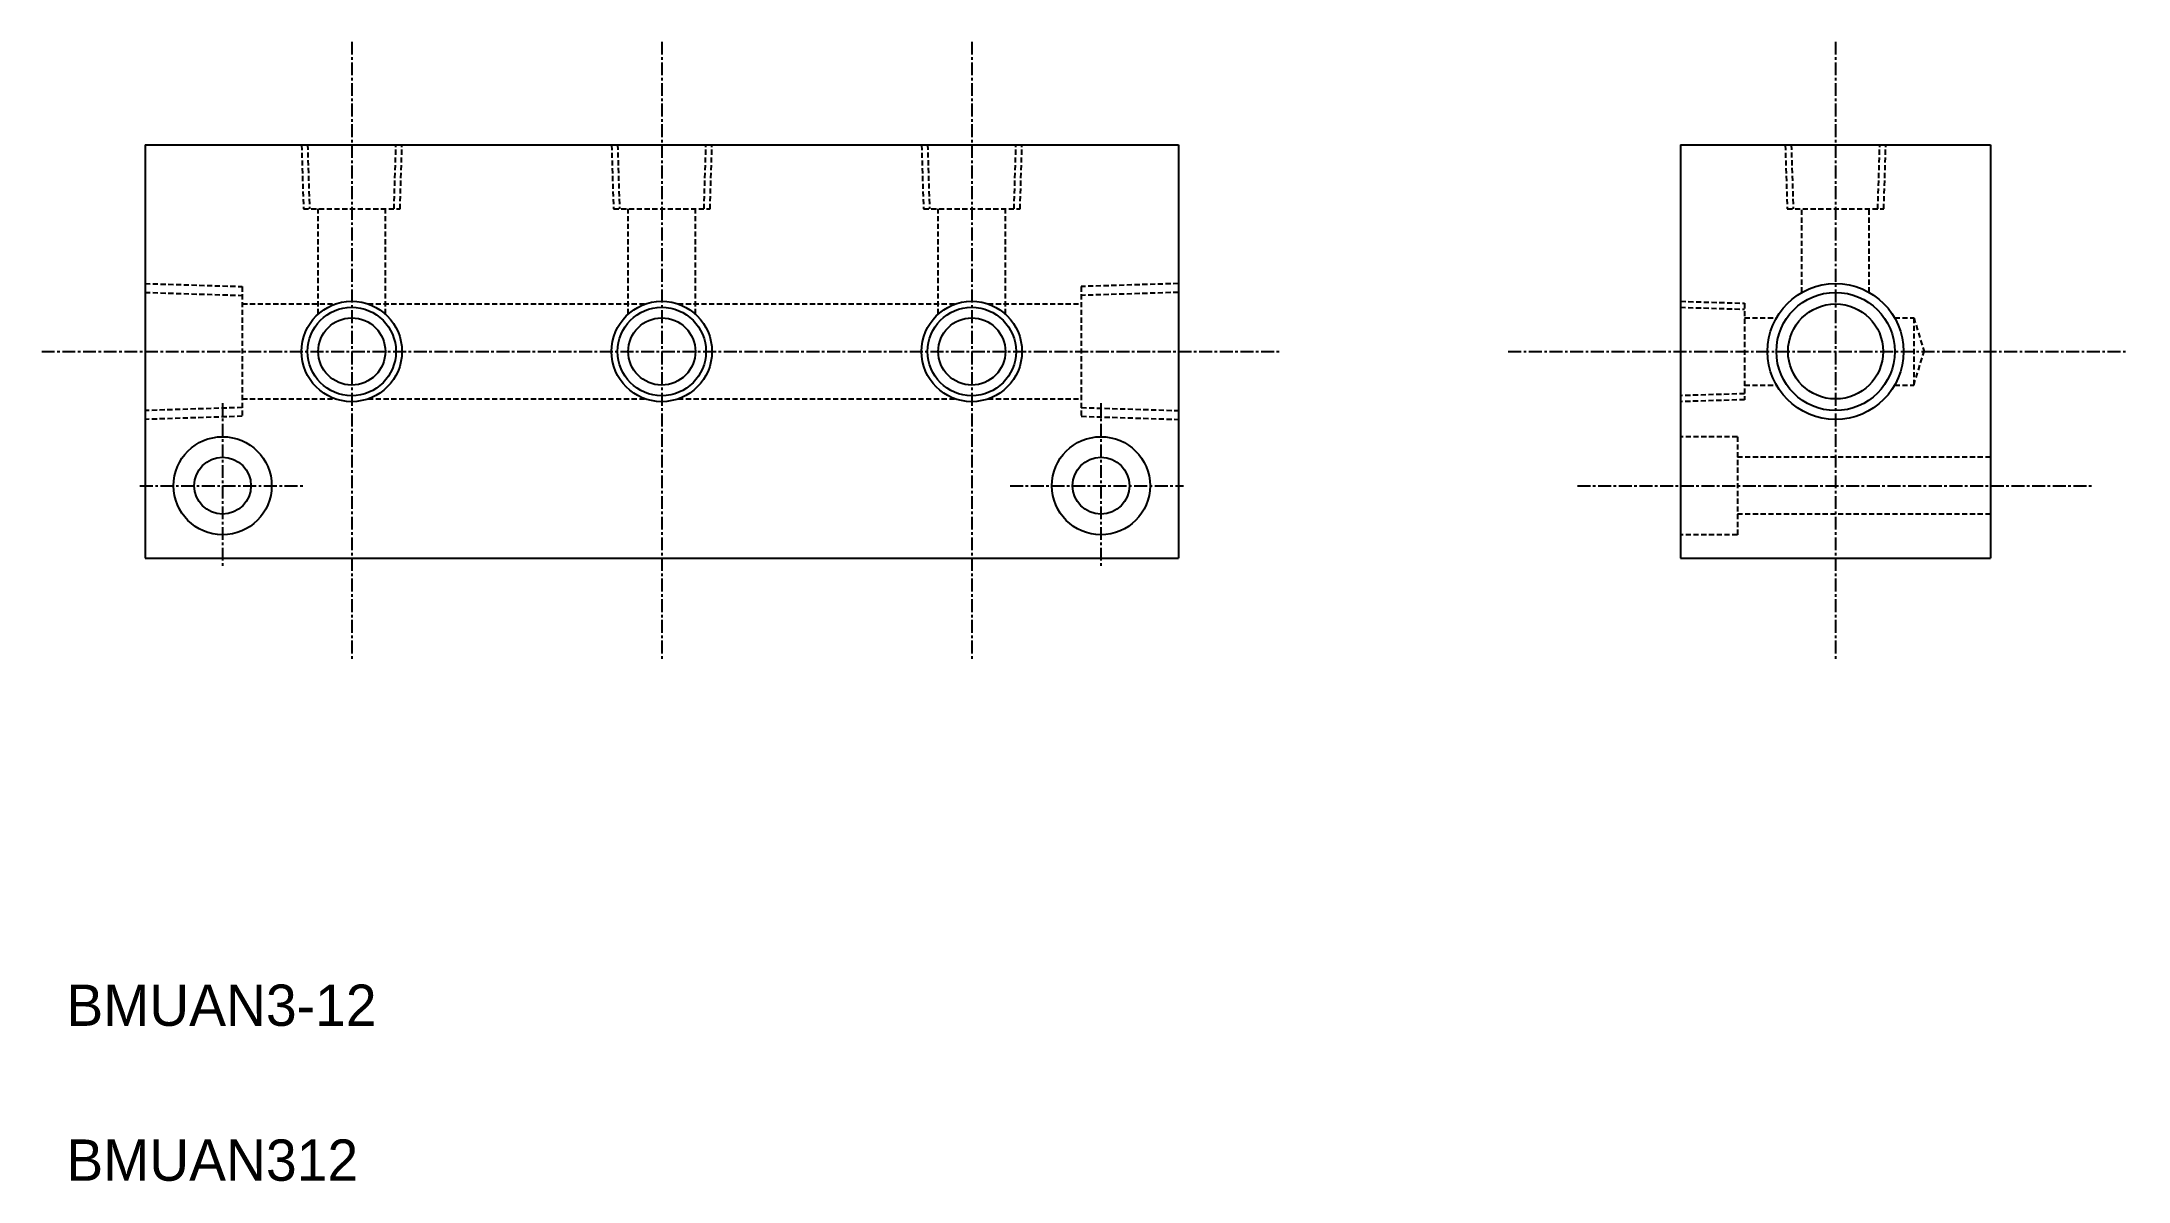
# Model space of a CAD drawing. Extents: x -117 to 85, y 93 to 204.
import ezdxf

# ---------------------------------------------------------------- set-up
doc = ezdxf.new("R2010")
doc.units = 0
doc.linetypes.add('CENTER', pattern=[2, 1.25, -0.25, 0.25, -0.25])
doc.linetypes.add('DASHED', pattern=[0.75, 0.5, -0.25])
doc.layers.get('0').update_dxf_attribs({"linetype": 'CONTINUOUS'})
doc.layers.add('CENTER', color=1, linetype='CENTER')

msp = doc.modelspace()

# ---------------------------------------------------------------- linework, layer by layer
at = {"color": 3, "linetype": 'DASHED'}
for p, q in [((-90.99, 193.85), (-90.8, 187.63)), ((-82.62, 187.63), (-82.43, 193.85)), ((-60.99, 193.85), (-60.8, 187.63)), ((-52.62, 187.63), (-52.43, 193.85)), ((-30.99, 193.85), (-30.8, 187.63)), ((-22.62, 187.63), (-22.43, 193.85)), ((52.59, 193.85), (52.79, 187.63)), ((60.97, 187.63), (61.16, 193.85)), ((-91.57, 193.83), (-91.38, 187.63)), ((-82.04, 187.63), (-81.85, 193.83)), ((-61.57, 193.83), (-61.38, 187.63)), ((-52.04, 187.63), (-51.85, 193.83)), ((-31.57, 193.83), (-31.38, 187.63)), ((-22.04, 187.63), (-21.85, 193.83)), ((52.01, 193.83), (52.21, 187.63)), ((61.55, 187.63), (61.74, 193.83)), ((-91.38, 187.63), (-82.04, 187.63)), ((-89.96, 177.45), (-89.96, 187.63)), ((-83.46, 177.45), (-83.46, 187.63)), ((-61.38, 187.63), (-52.04, 187.63)), ((-59.96, 177.45), (-59.96, 187.63)), ((-53.46, 177.45), (-53.46, 187.63)), ((-31.38, 187.63), (-22.04, 187.63)), ((-29.96, 177.45), (-29.96, 187.63)), ((-23.46, 177.45), (-23.46, 187.63)), ((52.21, 187.63), (61.55, 187.63)), ((53.63, 179.55), (53.63, 187.63)), ((60.13, 179.55), (60.13, 187.63)), ((-106.71, 180.41), (-97.31, 180.12)), ((-97.31, 180.12), (-97.31, 167.55)), ((-6.71, 180.41), (-16.11, 180.12)), ((-16.11, 180.12), (-16.11, 167.55)), ((-106.71, 179.55), (-97.31, 179.26)), ((-97.31, 178.43), (-88.29, 178.43)), ((-85.13, 178.43), (-58.29, 178.43)), ((-55.13, 178.43), (-28.29, 178.43)), ((-25.13, 178.43), (-16.11, 178.43)), ((-6.71, 179.55), (-16.11, 179.26)), ((41.86, 178.11), (48.08, 177.92)), ((41.88, 178.69), (48.08, 178.5)), ((48.08, 178.5), (48.08, 169.16)), ((48.08, 177.08), (51.16, 177.08)), ((62.6, 177.08), (64.45, 177.08)), ((64.45, 177.08), (65.45, 173.83)), ((64.45, 177.08), (64.45, 170.58)), ((64.45, 170.58), (65.45, 173.83)), ((48.08, 169.74), (41.86, 169.55)), ((48.08, 170.58), (51.16, 170.58)), ((62.6, 170.58), (64.45, 170.58)), ((-97.31, 168.4), (-106.71, 168.11)), ((-97.31, 169.23), (-88.29, 169.23)), ((-85.13, 169.23), (-58.29, 169.23)), ((-55.13, 169.23), (-28.29, 169.23)), ((-25.13, 169.23), (-16.11, 169.23)), ((-16.11, 168.4), (-6.71, 168.11)), ((48.08, 169.16), (41.88, 168.97)), ((-97.31, 167.55), (-106.71, 167.25)), ((-16.11, 167.55), (-6.71, 167.25)), ((47.38, 165.58), (41.88, 165.58)), ((47.38, 165.58), (47.38, 156.08)), ((71.88, 163.58), (47.38, 163.58)), ((71.88, 158.09), (47.38, 158.09)), ((47.38, 156.08), (41.88, 156.08))]:
    msp.add_line(p, q, dxfattribs=at)
at = {"color": 7, "linetype": 'CONTINUOUS'}
for p, q in [((-106.71, 193.83), (-6.71, 193.83)), ((-106.71, 193.83), (-106.71, 153.83)), ((-6.71, 193.83), (-6.71, 153.83)), ((41.88, 193.83), (71.88, 193.83)), ((41.88, 193.83), (41.88, 153.83)), ((71.88, 193.83), (71.88, 153.83)), ((-106.71, 153.83), (-6.71, 153.83)), ((41.88, 153.83), (71.88, 153.83))]:
    msp.add_line(p, q, dxfattribs=at)
at = {"color": 3, "linetype": 'CONTINUOUS'}
for centre, radius in [((56.88, 173.83), 6.58), ((-86.71, 173.83), 4.86), ((-56.71, 173.83), 4.86), ((-26.71, 173.83), 4.86)]:
    msp.add_circle(centre, radius, dxfattribs=at)
at = {"color": 7, "linetype": 'CONTINUOUS'}
for centre, radius in [((-86.71, 173.83), 4.28), ((-56.71, 173.83), 4.28), ((-26.71, 173.83), 4.28), ((56.88, 173.83), 5.72), ((56.88, 173.83), 4.6), ((-86.71, 173.83), 3.25), ((-56.71, 173.83), 3.25), ((-26.71, 173.83), 3.25), ((-99.21, 160.83), 4.75), ((-14.21, 160.83), 4.75), ((-99.21, 160.83), 2.75), ((-14.21, 160.83), 2.75)]:
    msp.add_circle(centre, radius, dxfattribs=at)
at = {"layer": 'CENTER', "color": 1, "linetype": 'CENTER'}
for p, q in [((-86.71, 203.83), (-86.71, 143.83)), ((-56.71, 203.83), (-56.71, 143.83)), ((-26.71, 203.83), (-26.71, 143.83)), ((56.88, 203.83), (56.88, 143.83)), ((-116.71, 173.83), (3.29, 173.83)), ((25.2, 173.83), (85.2, 173.83)), ((-99.21, 168.83), (-99.21, 152.83)), ((-14.21, 168.83), (-14.21, 152.83)), ((-107.21, 160.83), (-91.21, 160.83)), ((-23, 160.83), (-6.21, 160.83)), ((31.9, 160.83), (81.74, 160.83))]:
    msp.add_line(p, q, dxfattribs=at)

# ---------------------------------------------------------------- texts
at = {"color": 7, "linetype": 'CONTINUOUS'}
for s, p in [('BMUAN3-12', (-114.33, 108.52)), ('BMUAN312', (-114.33, 93.52))]:
    msp.add_text(s, height=4, dxfattribs=at).set_placement(p)

doc.saveas('drawing.dxf')
